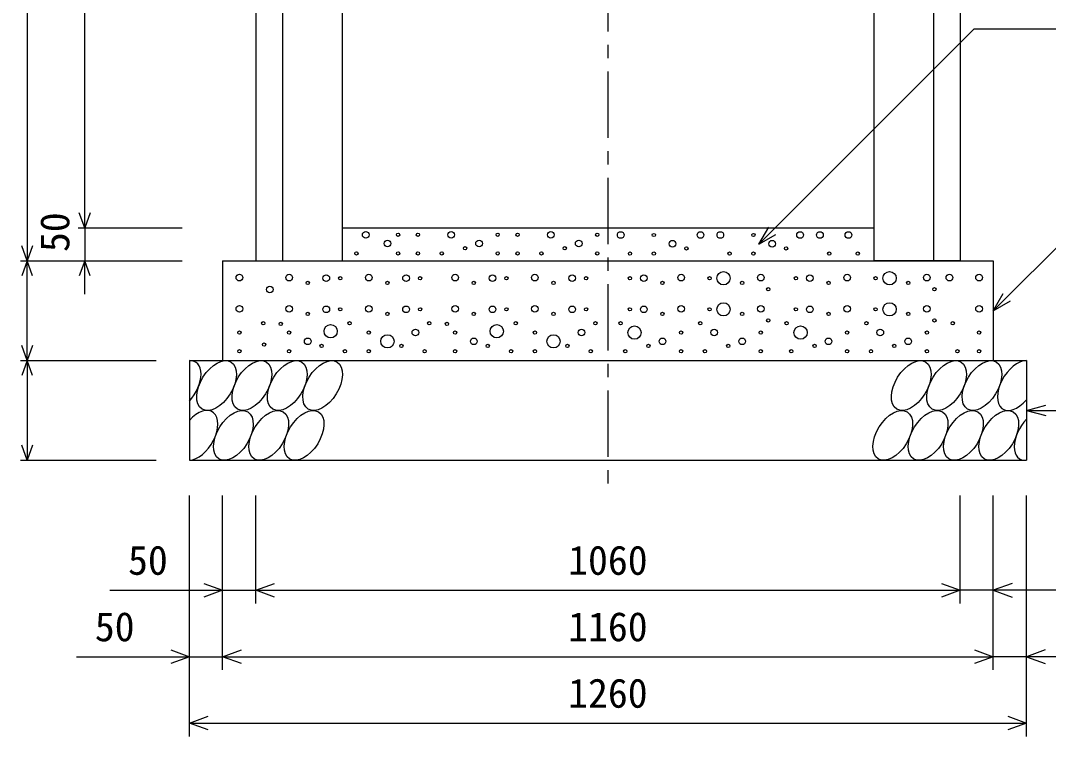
# Model space of a CAD drawing. Units: millimetres, scale not verified. Extents: x -16800 to 16800, y -5940 to 5940.
# Drawn here: x 11116 to 12663, y 1364 to 2441 of the extents above; entities that cross this region are included whole.
import ezdxf
from ezdxf.enums import TextEntityAlignment as Align

# ---------------------------------------------------------------- set-up
doc = ezdxf.new("R2010")
doc.units = ezdxf.units.MM
doc.header["$LTSCALE"] = 20
doc.linetypes.add('CHAIN1', pattern=[8, 5, -1, 1, -1])
for name, color, linetype, lineweight in [('0-0_DIM', 7, 'Continuous', 25), ('0-2_HATCH', 6, 'Continuous', 25), ('0-5_OUTLINE', 3, 'Continuous', 25)]:
    doc.layers.add(name, color=color, linetype=linetype, lineweight=lineweight)
doc.styles.add('ＭＳ ゴシック', font='')
doc.styles.get('ＭＳ ゴシック').set_extended_font_data('MS Gothic')

msp = doc.modelspace()

# ---------------------------------------------------------------- linework, layer by layer
at = {"layer": '0-0_DIM', "linetype": 'CHAIN1'}
msp.add_line((12000, 3324.66), (12000, 1729.66), dxfattribs=at)
at = {"layer": '0-0_DIM'}
for p, q in [((11125.8, 3289.66), (11125.8, 2079.66)), ((11212.46, 2129.66), (11212.46, 3129.66)), ((12226.92, 2104.66), (12551.38, 2429.13)), ((12551.38, 2429.13), (13285.74, 2429.13)), ((12743.65, 2168.32), (12580, 2004.66)), ((11202.46, 2129.66), (11359.13, 2129.66)), ((11212.46, 2129.66), (11212.46, 2079.66)), ((12226.92, 2104.66), (12241.92, 2130.64)), ((12226.92, 2104.66), (12252.9, 2119.66)), ((11115.8, 2079.66), (11359.13, 2079.66)), ((11125.8, 1929.66), (11125.8, 2079.66)), ((11212.46, 2029.66), (11212.46, 2079.66)), ((12580, 2004.66), (12595, 2030.64)), ((12580, 2004.66), (12605.98, 2019.66)), ((11115.8, 1929.66), (11320, 1929.66)), ((11125.8, 1929.66), (11125.8, 1779.66)), ((12630, 1854.66), (12658.98, 1862.43)), ((12630, 1854.66), (13063.31, 1854.66)), ((12630, 1854.66), (12658.98, 1846.9)), ((11115.8, 1779.66), (11320, 1779.66)), ((11370, 1364.15), (11370, 1726.49)), ((11420, 1464.15), (11420, 1726.49)), ((11470, 1564.15), (11470, 1726.49)), ((12530, 1564.15), (12530, 1726.49)), ((12580, 1464.15), (12580, 1726.49)), ((12630, 1364.15), (12630, 1726.49)), ((11250, 1584.15), (11470, 1584.15)), ((11470, 1584.15), (12530, 1584.15)), ((12750, 1584.15), (12530, 1584.15)), ((11200, 1484.15), (11420, 1484.15)), ((11420, 1484.15), (12580, 1484.15)), ((12800, 1484.15), (12580, 1484.15)), ((11370, 1384.15), (12630, 1384.15))]:
    msp.add_line(p, q, dxfattribs=at)
for points in [[(11220.67, 2152.21), (11212.46, 2129.66), (11204.26, 2152.21)], [(11134.01, 2102.21), (11125.8, 2079.66), (11117.59, 2102.21)], [(11134.01, 2057.11), (11125.8, 2079.66), (11117.59, 2057.11)], [(11220.67, 2057.11), (11212.46, 2079.66), (11204.26, 2057.11)], [(11134.01, 1952.21), (11125.8, 1929.66), (11117.59, 1952.21)], [(11134.01, 1907.11), (11125.8, 1929.66), (11117.59, 1907.11)], [(11134.01, 1802.21), (11125.8, 1779.66), (11117.59, 1802.21)], [(11391.81, 1594.41), (11420, 1584.15), (11391.81, 1573.89)], [(11498.19, 1573.89), (11470, 1584.15), (11498.19, 1594.41)], [(12501.81, 1594.41), (12530, 1584.15), (12501.81, 1573.89)], [(12608.19, 1594.41), (12580, 1584.15), (12608.19, 1573.89)], [(11341.81, 1494.41), (11370, 1484.15), (11341.81, 1473.89)], [(11448.19, 1473.89), (11420, 1484.15), (11448.19, 1494.41)], [(12551.81, 1494.41), (12580, 1484.15), (12551.81, 1473.89)], [(12658.19, 1494.41), (12630, 1484.15), (12658.19, 1473.89)], [(11398.19, 1373.89), (11370, 1384.15), (11398.19, 1394.41)], [(12601.81, 1394.41), (12630, 1384.15), (12601.81, 1373.89)]]:
    msp.add_lwpolyline(points, dxfattribs=at)
at = {"layer": '0-2_HATCH'}
for centre, radius in [((11635.3, 2118.97), 5), ((11683.97, 2118.97), 2.5), ((11713.97, 2118.97), 2.5), ((11763.88, 2118.97), 5), ((11833.97, 2118.97), 2.5), ((11863.97, 2118.97), 2.5), ((11913.88, 2118.97), 5), ((11983.97, 2118.97), 2.5), ((12019.13, 2118.69), 5), ((12069.04, 2118.69), 2.5), ((12139.13, 2118.69), 5), ((12169.13, 2118.69), 5), ((12219.04, 2118.69), 2.5), ((12289.13, 2118.69), 5), ((12319.13, 2118.69), 5), ((12361.87, 2118.69), 5), ((11668.08, 2105.84), 5), ((11805.93, 2105.84), 5), ((11955.93, 2105.84), 5), ((12097.08, 2105.56), 5), ((12247.08, 2105.56), 5), ((11621.28, 2090.96), 2.5), ((11683.97, 2090.96), 2.5), ((11713.97, 2090.96), 2.5), ((11749.86, 2090.96), 2.5), ((11784.9, 2098.84), 2.5), ((11833.97, 2090.96), 2.5), ((11863.97, 2090.96), 2.5), ((11899.86, 2090.96), 2.5), ((11934.9, 2098.84), 2.5), ((11983.97, 2090.96), 2.5), ((12033.15, 2090.68), 2.5), ((12069.04, 2090.68), 2.5), ((12118.11, 2098.55), 2.5), ((12183.15, 2090.68), 2.5), ((12219.04, 2090.68), 2.5), ((12268.11, 2098.55), 2.5), ((12333.15, 2090.68), 2.5), ((12375.89, 2090.68), 2.5), ((11445.17, 2054.51), 5), ((11519.97, 2054.51), 5), ((11576.04, 2053.64), 5), ((11639.97, 2054.51), 5), ((11696.04, 2053.64), 5), ((11769.97, 2054.51), 5), ((11826.04, 2053.64), 5), ((11889.97, 2054.51), 5), ((11946.04, 2053.64), 5), ((12053.96, 2053.64), 5), ((12110.03, 2054.51), 5), ((12173.96, 2053.64), 10), ((12230.03, 2054.51), 5), ((12303.96, 2053.64), 5), ((12360.03, 2054.51), 5), ((12423.96, 2053.64), 10), ((12480.03, 2054.51), 5), ((12513.9, 2054.51), 5), ((12558.55, 2054.51), 5), ((11548.01, 2046.64), 2.5), ((11597.07, 2053.64), 2.5), ((11668.01, 2046.64), 2.5), ((11717.07, 2053.64), 2.5), ((11798.01, 2046.64), 2.5), ((11847.07, 2053.64), 2.5), ((11918.01, 2046.64), 2.5), ((11967.07, 2053.64), 2.5), ((12032.93, 2053.64), 2.5), ((12081.99, 2046.64), 2.5), ((12152.93, 2053.64), 2.5), ((12201.99, 2046.64), 2.5), ((12282.93, 2053.64), 2.5), ((12331.99, 2046.64), 2.5), ((12402.93, 2053.64), 2.5), ((12451.99, 2046.64), 2.5), ((11490.94, 2036.74), 5), ((12241.37, 2036.95), 2.5), ((12491.37, 2036.95), 2.5), ((11445.17, 2007.71), 5), ((11519.97, 2007.71), 5), ((11576.04, 2006.84), 5), ((11639.97, 2007.71), 5), ((11696.04, 2006.84), 5), ((11769.97, 2007.71), 5), ((11826.04, 2006.84), 5), ((11889.97, 2007.71), 5), ((11946.04, 2006.84), 5), ((12053.96, 2006.84), 5), ((12110.03, 2007.71), 5), ((12173.96, 2006.84), 10), ((12230.03, 2007.71), 5), ((12303.96, 2006.84), 5), ((12360.03, 2007.71), 5), ((12423.96, 2006.84), 10), ((12480.03, 2007.71), 5), ((12558.55, 2007.71), 5), ((11548.01, 1999.84), 2.5), ((11597.07, 2006.84), 2.5), ((11668.01, 1999.84), 2.5), ((11717.07, 2006.84), 2.5), ((11798.01, 1999.84), 2.5), ((11847.07, 2006.84), 2.5), ((11918.01, 1999.84), 2.5), ((11967.07, 2006.84), 2.5), ((12032.93, 2006.84), 2.5), ((12081.99, 1999.84), 2.5), ((12152.93, 2006.84), 2.5), ((12201.99, 1999.84), 2.5), ((12282.93, 2006.84), 2.5), ((12331.99, 1999.84), 2.5), ((12402.93, 2006.84), 2.5), ((12451.99, 1999.84), 2.5), ((11481.09, 1985.83), 2.5), ((11507.55, 1984.92), 2.5), ((11582.58, 1973.83), 10), ((11611.09, 1985.83), 2.5), ((11731.09, 1985.83), 2.5), ((11757.55, 1984.92), 2.5), ((11832.58, 1973.83), 10), ((11861.09, 1985.83), 2.5), ((11981.09, 1985.83), 2.5), ((12018.91, 1985.83), 2.5), ((12039.94, 1971.82), 10), ((12138.91, 1985.83), 2.5), ((12241.37, 1990.15), 2.5), ((12268.91, 1985.83), 2.5), ((12289.94, 1971.82), 10), ((12388.91, 1985.83), 2.5), ((12491.37, 1990.15), 2.5), ((12518.91, 1985.83), 2.5), ((11445.17, 1971.82), 2.5), ((11519.97, 1971.82), 2.5), ((11639.97, 1971.82), 2.5), ((11668.01, 1958.69), 10), ((11710.06, 1971.82), 5), ((11769.97, 1971.82), 2.5), ((11889.97, 1971.82), 2.5), ((11918.01, 1958.69), 10), ((11960.06, 1971.82), 5), ((12110.03, 1971.82), 2.5), ((12159.94, 1971.82), 5), ((12230.03, 1971.82), 2.5), ((12360.03, 1971.82), 2.5), ((12409.94, 1971.82), 5), ((12480.03, 1971.82), 2.5), ((12558.55, 1971.82), 2.5), ((11482.36, 1953.88), 2.5), ((11548.01, 1958.69), 5), ((11569.03, 1951.69), 2.5), ((11689.03, 1951.69), 2.5), ((11798.01, 1958.69), 5), ((11819.03, 1951.69), 2.5), ((11939.03, 1951.69), 2.5), ((12060.97, 1951.69), 2.5), ((12081.99, 1958.69), 5), ((12180.97, 1951.69), 2.5), ((12201.99, 1958.69), 5), ((12310.97, 1951.69), 2.5), ((12331.99, 1958.69), 5), ((12430.97, 1951.69), 2.5), ((12451.99, 1958.69), 5), ((11445.17, 1943.81), 2.5), ((11519.97, 1943.81), 2.5), ((11604.08, 1943.81), 2.5), ((11639.97, 1943.81), 2.5), ((11724.08, 1943.81), 2.5), ((11769.97, 1943.81), 2.5), ((11854.08, 1943.81), 2.5), ((11889.97, 1943.81), 2.5), ((11974.08, 1943.81), 2.5), ((12025.92, 1943.81), 2.5), ((12110.03, 1943.81), 2.5), ((12145.92, 1943.81), 2.5), ((12230.03, 1943.81), 2.5), ((12275.92, 1943.81), 2.5), ((12360.03, 1943.81), 2.5), ((12395.92, 1943.81), 2.5), ((12480.03, 1943.81), 2.5), ((12525.92, 1943.81), 2.5), ((12558.55, 1943.81), 2.5)]:
    msp.add_circle(centre, radius, dxfattribs=at)
for centre in [(11410.84, 1892.14), (11464.05, 1892.14), (11517.26, 1892.14), (11570.47, 1892.14), (12456.51, 1892.14), (12509.72, 1892.14), (12562.93, 1892.14), (11436.16, 1817.15), (11489.37, 1817.15), (11542.58, 1817.15), (12428.63, 1817.15), (12481.84, 1817.15), (12535.04, 1817.15), (12588.25, 1817.15)]:
    msp.add_ellipse(centre, major_axis=(21.81, 35.31), ratio=0.5792, dxfattribs=at)
for centre, start_param, end_param in [((11357.64, 1892.14), 4.385593, 6.6745444), ((12616.14, 1892.14), 0.3357715, 4.4411806), ((11382.96, 1817.15), 3.5111464, 7.548991), ((12641.46, 1817.15), 1.2110787, 3.5658734)]:
    msp.add_ellipse(centre, major_axis=(21.81, 35.31), ratio=0.5792, start_param=start_param, end_param=end_param, dxfattribs=at)
at = {"layer": '0-5_OUTLINE'}
for p, q in [((11470, 3256.66), (11470, 2079.66)), ((12530, 3256.66), (12530, 2079.66)), ((11510, 3029.66), (11510, 2079.66)), ((12490, 3029.66), (12490, 2079.66)), ((11600, 2929.66), (11600, 2079.66)), ((12400, 2929.66), (12400, 2079.66)), ((11600, 2129.66), (12400, 2129.66)), ((11420, 2079.66), (11420, 1929.66)), ((11420, 2079.66), (12580, 2079.66)), ((11470, 2079.66), (11600, 2079.66)), ((12530, 2079.66), (12400, 2079.66)), ((12580, 2079.66), (12580, 1929.66)), ((11370, 1929.66), (11370, 1779.66)), ((11370, 1929.66), (12630, 1929.66)), ((12630, 1929.66), (12630, 1779.66)), ((11370, 1779.66), (12630, 1779.66))]:
    msp.add_line(p, q, dxfattribs=at)

# ---------------------------------------------------------------- texts
at = {"layer": '0-0_DIM', "style": 'ＭＳ ゴシック'}
msp.add_text('50', height=43.99, rotation=90, dxfattribs=at).set_placement((11202.46, 2092.99), align=Align.BOTTOM_LEFT)
for s, p in [('50', (11277.56, 1594.15)), ('1060', (11940, 1594.15)), ('50', (11227.56, 1494.15)), ('1160', (11940, 1494.15)), ('1260', (11940, 1394.15))]:
    msp.add_text(s, height=43.99, dxfattribs=at).set_placement(p, align=Align.BOTTOM_LEFT)

doc.saveas('drawing.dxf')
